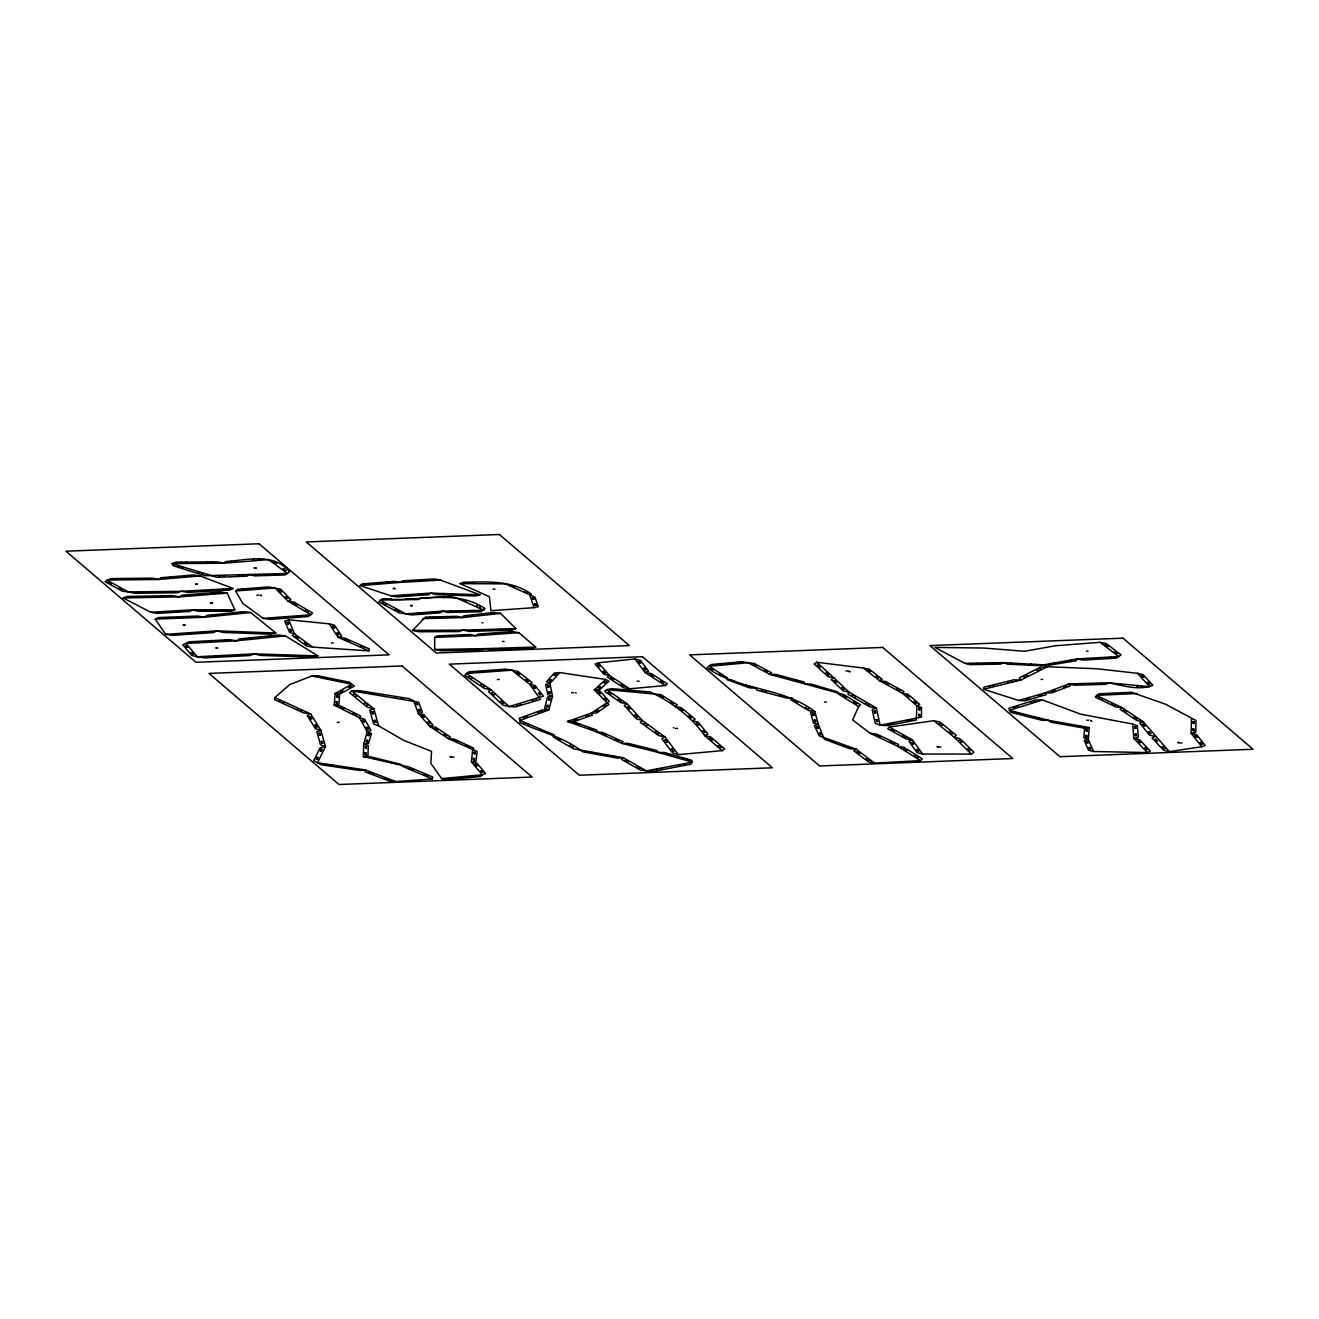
<?xml version="1.0" encoding="UTF-8"?>
<svg xmlns="http://www.w3.org/2000/svg" width="1319" height="1319" viewBox="0 0 1319 1319"><rect width="100%" height="100%" fill="white"/><g stroke="black" fill="none" stroke-linecap="round" stroke-linejoin="round"><path stroke-width="1.5" d="M1191.469 718.756L1191.123 733.265L1201.757 746.735L1205.154 745.4L1196.646 734.617L1191.123 733.265L1195.756 732.16L1196.02 720.553L1165.567 704.214L1131.372 692.277L1098.76 693.81L1095.281 697.157L1115.858 706.935L1122.123 707.627L1143.029 721.625L1169.359 751.649L1201.757 746.735M311.861 675.987L351.843 684.264L349.733 682.335L317.747 675.724L311.861 675.987L289.801 684.512L274.88 697.52L274.83 699.713L303.485 712.87L310.707 713.958L320.896 730.33L325.513 746.587L317.5 762.745L321.127 764.707L359.46 770.461L365.396 769.95L395.766 781.573L432.269 778.935L432.797 777.039L408.89 766.933L363.335 756.595L363.698 744.048L367.276 731.715L359.395 717.783L334.185 705.154L335.141 693.514L351.843 684.264L354.333 686.078L340.962 693.464L335.141 693.514L339.642 695.047L338.868 704.362L334.185 705.154L340.483 705.929L360.648 716.019L359.395 717.783L364.703 719.267L371.002 730.413L367.276 731.715L371.496 733.397L368.628 743.256L363.698 744.048L368.248 745.647L367.968 755.688L363.335 756.595L369.584 756.562L400.828 764.328L402.394 766.29L432.269 778.935M983.545 689.276L983.892 687.199L1013.717 679.846L1020.824 680.093L1047.302 666.738L1097.128 668.782L1137.489 673.317L1143.111 674.603L1152.855 685.303C1139.105 690.958 1122.271 685.385 1108.57 682.797L1068.934 683.934L1045.307 692.821L1018.68 700.471L983.545 689.276L1020.824 680.093L1019.373 677.834L1040.576 667.15L1047.302 666.738M368.858 650.877L369.353 648.932L344.721 638.05L338.06 637.291L329.206 623.821L288.647 619.798L284.69 621.051L289.52 632.362L294.665 633.928L312.652 647.134L368.858 650.877L338.06 637.291L341.67 636.005L334.581 625.239L329.206 623.821M920.53 760.601L874.546 763.107L856.245 749.208L849.799 748.73L824.342 739.201L818.324 724.411L814.845 711.551C783.321 687.199 739.052 690.579 707.017 667.76L710.941 664.562L742.036 661.726L748.17 662.715L769.801 674.388L843.946 694.602L860.582 704.923L858.636 706.555L852.651 719.927L870.095 733.265L897.678 746.29L920.53 760.601L922.278 758.821L904.01 747.378L897.678 746.29L898.602 744.46L876.525 734.04L870.095 733.265M412.616 630.367L425.377 617.127L457.001 616.303L462.425 617.589L500.593 613.417L515.844 628.602L512.069 630.152L469.745 631.405L462.953 630.169L412.616 630.367L418.815 631.752L459.078 631.587L462.953 630.169L515.844 628.602M559.833 672.575L549.974 683.423L545.654 684.446L547.682 694.635L552.529 696.168L548.77 709.985L520.032 720.438L519.983 722.515C541.285 732.342 563.938 736.975 582.734 751.83L617.374 758.095L623.26 757.716L646.425 770.873L654.076 771.236L690.826 764.245L692.376 762.135L691.601 760.255L664.166 752.457L658.082 752.407L621.81 743.388L596.534 731.897L567.549 721.477L591.06 713.216L609.312 701.279L599.881 691.074L594.292 689.87L605.652 679.45L608.916 681.214L599.832 689.54L594.292 689.87L608.883 704.461L596.847 712.952L591.06 713.216L592.462 715.096L573.666 721.691L567.549 721.477L573.65 721.773L596.831 730.116L596.534 731.897L602.701 732.474L622.914 741.674L621.81 743.388L627.778 743.289L656.796 750.511L658.082 752.407L692.376 762.135L646.425 770.873L640.16 769.966L621.645 759.447L623.26 757.716L573.452 748.796L553.073 736.942L554.491 735.062L520.032 720.438L519.109 718.344L542.093 709.985L548.77 709.985L544.566 708.155L547.566 697.108L552.529 696.168L549.974 683.423L546.511 681.692L554.392 673.003L559.833 672.575L605.652 679.45M889.369 727.049L887.753 728.747L906.153 738.986L912.369 739.844L922.624 754.056L971.262 754.072L973.917 752.275L960.117 738.706L954.033 737.107L933.836 720.685L889.369 727.049L912.369 739.844L908.906 741.245L917.117 752.605L922.624 754.056M235.606 590.978L237.486 589.313L269.027 586.922L280.7 589.214L290.889 599.7L287.789 601.085L275.028 587.994L235.606 590.978L242.795 603.377L263.14 618.364L269.966 619.386L308.25 616.534L312.636 613.071L294.088 602.091L287.789 601.085L310.971 614.819L263.14 618.364M360.071 585.636L362 583.954L394.43 581.349L400.613 582.371L440.513 580.113L479.935 594.77L475.631 595.99L436.259 594.638L430.736 593.088L390.902 595.792L360.071 585.636L400.613 582.371L402.74 580.772L434.676 578.959L440.513 580.113M665.254 685.534L667.315 683.901L651.157 673.498L645.057 672.525L634.95 658.956L598.397 662.765L595.067 664.067L603.904 674.223L609.427 675.46L629.674 688.798L665.254 685.534L645.057 672.525L648.519 671.19L640.44 660.341L634.95 658.956M816.725 662.253L814.12 663.968L827.969 676.548L834.02 677.982L849.123 692.211L876.377 708.006L880.136 725.17L886.879 725.681L916.26 719.993L916.936 705.863L902.278 693.167L879.476 680.703L863.368 668.057L816.725 662.253L834.02 677.982L831.184 679.516L843.27 690.909L849.123 692.211L847.886 694.19L869.699 706.819L876.377 708.006L872.172 709.474L875.173 723.208L880.136 725.17L921.453 717.173L921.519 707.429L916.936 705.863L919.772 704.445L908.033 694.289L902.278 693.167L903.878 691.486L885.643 681.527L879.476 680.703L882.098 679.236L869.221 669.112L863.368 668.057M722.12 750.643L724.675 748.978L710.677 736.925L704.626 735.59C690.975 716.365 671.305 701.757 650.086 691.931L611.752 688.699L606.789 689.639L604.679 691.337L620.936 702.648L627.119 703.769L642.271 720.454L664.99 736.925L678.329 754.633L722.12 750.643L704.626 735.59L707.874 734.089L698.213 722.185L692.557 720.702L695.113 719.102L681.313 707.742L675.312 706.506L677.29 704.874L660.803 694.618L606.789 689.639L627.119 703.769L624.217 705.5L636.352 718.839L642.271 720.454L640.374 722.35L658.544 735.524L664.99 736.925L661.858 738.673L672.525 752.836L678.329 754.633M434.66 637.407L437.117 635.857L469.993 634.505L475.747 635.725L518.829 632.675L535.712 647.052L532.184 648.602L491.74 649.871L485.145 648.635L434.709 649.459L434.66 637.407L475.747 635.725L478.039 634.06L512.514 631.603L518.829 632.675M1042.538 679.367L1041.07 679.483M195.789 584.185L197.454 584.268M254.188 567.747L255.853 567.829M210.611 602.585L212.277 602.668M394.876 588.422L393.21 588.34M395.205 588.703L393.54 588.62M412.155 605.899L410.489 605.817M1086.444 651.009L1088.109 651.091M233.133 588.439L229.786 590.104L188.271 592.396L181.247 591.308L128.372 591.951L122.321 591.176L105.124 581.679L110.829 578.612L152.542 578.134L159.022 579.47L199.977 575.941L233.133 588.439L181.247 591.308L177.224 592.775L134.934 593.286L128.372 591.951L106.888 580.063L159.022 579.47L160.934 577.755L193.712 574.936L199.977 575.941M1147.266 752.555L1150.316 751.072L1139.6 739.811L1133.862 738.459L1132.642 724.065L1080.624 714.156L1042.521 699.96L1035.547 699.911L1008.903 708.237L1010.75 712.342L1042.059 720.289L1048.358 720.289L1089.263 727.593L1088.307 739.349L1093.533 751.5L1147.266 752.555L1133.862 738.459L1138.33 737.321L1137.357 725.796L1132.642 724.065M155.23 619.122L158.527 617.556L197.982 616.039L204.527 617.243L250.643 612.527L275.819 633.021L270.477 634.192L223.208 632.444L216.728 630.845L165.699 634.357L155.23 619.122L204.527 617.243L206.803 615.429L243.702 611.67L250.643 612.527M234.848 609.856L231.699 611.241L197.817 611.208L192.492 609.807L150.795 612.263L123.178 597.936L127.432 596.435L172.377 595.611L179.351 596.897L227.198 593.105L234.848 609.856L192.492 609.807L190.2 611.439L156.846 613.401L150.795 612.263M460.067 583.625L463.579 582.24C486.76 581.959 511.261 579.849 531.26 593.979L530.007 595.677L534.129 607.663L538.284 606.658L534.986 597.078L505.441 583.872L460.067 583.625L489.398 596.699L490.915 610.697L534.129 607.663M195.839 584.02L197.125 583.987M184.858 625.305L183.572 625.338M216.201 648.124L217.173 647.81M217.651 648.239L215.887 647.843M502.506 641.347L504.105 641.595M1042.521 699.96L1009.216 710.364L1048.358 720.289L1050.913 722.185L1083.624 728.039L1089.263 727.593L1084.581 728.401L1083.806 737.799L1088.307 739.349L1084.267 740.404L1088.455 750.115L1093.533 751.5M210.694 602.964L212.425 602.898M212.474 603.047L210.842 603.08M317.912 655.873L312.174 657.06L261.047 655.461L254.006 653.878L197.273 656.763L191.717 655.461L182.747 644.81L189.326 641.809L229.836 639.682L236.695 640.787L285.448 635.873L317.912 655.873L254.006 653.878L250.115 655.543L204.725 657.868L197.273 656.763L186.061 643.458L236.695 640.787L239.234 638.957L278.243 635.016L285.448 635.873M254.254 568.176L256.001 568.341M185.171 624.992L183.423 624.843M441.618 778.573L482.259 774.83L485.606 773.528L476.934 763.19L471.411 761.92L472.598 749.851L473.801 748.17L454.264 739.135L448.163 738.558L429.681 726.307L418.321 713.464L413.638 700.752L408.725 698.559L359.18 690.612L351.695 690.826L349.65 692.821L367.407 707.198L373.887 708.798L378.619 725.846L403.861 740.454L431.527 751.335L430.851 763.338L441.618 778.573L447.916 779.545L480.429 776.561L482.259 774.83L471.411 761.92L476.11 761.079L477.066 751.434L448.163 738.558L450.422 737.041L435.633 727.231L429.681 726.307L432.962 724.988L423.877 714.7L418.321 713.464L422.426 712.375L418.667 702.203L351.695 690.826L373.887 708.798L369.798 710.281L373.574 723.917L378.619 725.846M1100.079 642.304L1055.546 645.749L1024.484 651.273L983.727 648.041L934.907 647.415L964.881 663.342L970.075 664.661L1000.692 664.084L1003.149 662.616L1049.232 665.172L1076.32 660.737L1076.832 658.923L1118.759 656.532L1121.117 654.883L1106.163 643.507L1100.079 642.304L1118.759 656.532L1116.418 658.148L1082.883 660.061L1076.832 658.923L1039.405 665.666L1007.551 664.182L1003.149 662.616L964.881 663.342M482.985 622.749L482.078 622.749M1137.192 693.481L1096.402 695.393L1122.123 707.627L1120.095 709.325L1136.83 720.52L1143.029 721.625L1139.781 723.109L1149.393 735.013L1155.032 736.497L1152.064 738.079L1163.523 750.198L1169.359 751.649M255.441 568.242L256.298 568.209M256.908 595.215L258.837 595.133M261.228 595.265L260.371 595.298L261.64 595.677M493.026 589.181L494.971 589.115M183.127 624.959L183.984 624.926M331.415 642.963L333.344 642.881M497.395 679.549L499.324 679.466M845.99 671.025L847.919 670.942M637.176 681.214L639.105 681.148M571.605 692.722L573.534 692.64M824.424 702.137L826.353 702.071M337.351 722.35L339.28 722.268M673.399 727.692L674.141 727.956M675.658 728.484L677.587 728.401M1086.807 720.256L1088.736 720.19M450.504 756.991L451.362 756.958L450.092 756.578M452.038 757.155L453.967 757.073M937.496 746.884L938.353 746.851L937.084 746.472M939.029 747.049L940.958 746.966M1178.081 742.729L1179.153 742.679L1178.164 742.218M1179.994 743.009L1181.923 742.943M535.712 647.052L485.145 648.635L481.435 650.119L441.09 650.778L434.709 649.459M422.888 618.627L462.425 617.589L463.826 615.841L494.361 612.494L500.593 613.417M123.178 597.936L179.351 596.897L182.038 595.166L220.306 592.116L227.198 593.105M479.935 594.77L430.736 593.088L428.724 594.721L396.854 596.88L390.902 595.792M275.819 633.021L216.728 630.845L213.612 632.559L172.789 635.362L165.699 634.357M1018.68 700.471L1024.879 700.818L1046.181 694.717L1045.307 692.821L1051.507 692.97L1070.401 685.847L1068.934 683.934L1074.391 685.221L1106.113 684.314L1108.57 682.797L1149.673 686.704L1137.489 673.317M575.282 692.805L576.238 693.052M395.766 781.573L389.418 781.112L365.116 771.813L365.396 769.95L317.5 762.745L313.757 760.618L320.171 747.675L325.513 746.587L320.484 744.74L316.791 731.748L320.896 730.33L315.373 728.632L307.212 715.525L310.707 713.958L274.88 697.52M629.674 688.798L623.557 687.776L607.35 677.109L609.427 675.46L598.397 662.765M312.652 647.134L306.667 646.063L292.274 635.494L294.665 633.928L288.647 619.798M874.546 763.107L868.496 761.953L853.871 750.824L856.245 749.208L819.28 735.87L814.384 725.565L818.324 724.411L813.394 722.894L810.624 712.606L814.845 711.551L808.613 710.562L790.839 699.779L792.637 698.064L786.404 698.031L756.776 690.101L755.589 688.155L749.555 687.858L726.934 679.631L727.313 677.867L709.276 666.26L748.17 662.715L754.204 663.441L771.516 672.772L769.801 674.388L775.885 674.405L804.145 682.088L805.118 683.984L811.136 684.066L837.318 691.816L837.829 693.662L858.636 706.555M933.836 720.685L940.117 722.136L956.275 735.277L954.033 737.107L971.262 754.072M1090.698 720.339L1091.852 720.932L1090.912 720.899M849.024 671.124L850.194 671.734L849.255 671.701M411.94 605.339L411.248 605.503M918.601 715.574L919.739 715.986L918.601 715.574M918.601 714.354L919.755 714.783L918.601 714.354M918.634 709.474L919.788 709.902L918.634 709.474M918.651 708.254L919.788 708.682L918.651 708.254M1192.92 730.33L1194.058 730.759L1192.92 730.33M1192.953 728.879L1194.091 729.308L1192.953 728.879M1193.085 723.076L1194.223 723.488L1193.085 723.076M1193.118 721.625L1194.256 722.037L1193.118 721.625M365.132 754.039L366.27 754.468L365.132 754.039M365.165 752.786L366.303 753.215L365.165 752.786M365.314 747.774L366.451 748.203L365.314 747.774M365.347 746.521L366.484 746.95L365.347 746.521M1085.636 736.596L1086.757 737.024L1085.636 736.596M1085.735 735.425L1086.856 735.854L1085.735 735.425M1086.114 730.726L1087.235 731.155L1086.114 730.726M1086.213 729.555L1087.334 729.984L1086.213 729.555M336.114 702.796L337.235 703.225L336.114 702.796M336.213 701.626L337.318 702.054L336.213 701.626M336.592 696.976L337.713 697.405L336.592 696.976M336.691 695.805L337.812 696.234L336.691 695.805M473.389 759.48L474.494 759.909L473.389 759.48M473.505 758.277L474.609 758.705L473.505 758.277M473.983 753.446L475.087 753.874L473.983 753.446M474.098 752.242L475.203 752.671L474.098 752.242M615.907 689.557L617.012 690.002L615.907 689.557M620.688 689.969L621.793 690.398L620.688 689.969M639.863 691.585L640.968 692.013L639.863 691.585M644.661 691.98L645.749 692.426L644.661 691.98M1116.105 684.033L1117.16 684.462L1116.105 684.033M1120.21 684.413L1121.265 684.858L1120.21 684.413M1136.648 685.979L1137.703 686.408L1136.648 685.979M1140.754 686.358L1141.825 686.803L1140.754 686.358M546.709 706.77L547.847 706.885L546.709 706.77M547.088 705.401L548.226 705.5L547.088 705.401M548.589 699.878L549.726 699.977L548.589 699.878M548.951 698.493L550.105 698.592L548.951 698.493M366.171 741.575L367.325 741.69L366.171 741.575M366.534 740.355L367.671 740.454L366.534 740.355M367.968 735.408L369.106 735.524L367.968 735.408M368.314 734.172L369.468 734.287L368.314 734.172M484.782 608.422L481.237 611.736L447.965 612.461L442.393 611.159L405.774 613.879L399.327 612.939L378.8 601.893L382.658 598.612C416.672 603.162 454.066 587.944 484.782 608.422M316.346 759.035L317.483 759.167L316.346 759.035M317.137 757.419L318.275 757.551L317.137 757.419M320.352 750.94L321.49 751.072L320.352 750.94M321.16 749.324L322.298 749.456L321.16 749.324M466.481 673.514L464.832 675.443L484.337 688.37L490.882 689.672L509.035 706.621L515.713 706.819L540.477 699.449L529.727 684.297L511.904 670.184L505.325 669.162L468.987 671.816L466.481 673.514L490.882 689.672L488.36 691.502L502.869 705.055L509.035 706.621L543.412 696.119L535.217 685.616L529.727 684.297L532.184 682.681L517.922 671.404L511.904 670.184L466.481 673.514M549.298 680.686L550.419 680.851L549.298 680.686M550.287 679.598L551.408 679.763L550.287 679.598M554.227 675.262L555.348 675.427L554.227 675.262M555.217 674.174L556.338 674.339L555.217 674.174M326.09 764.575L327.194 764.74L326.09 764.575M330.888 765.284L331.992 765.465L330.888 765.284M350.046 768.169L351.151 768.334L350.046 768.169M354.827 768.895L355.949 769.059L354.827 768.895M442.393 611.159L440.777 612.791L411.479 614.967L405.774 613.879L380.119 600.063L418.618 599.518L420.613 597.952L450.504 596.534L455.978 597.738L483.991 610.252L442.393 611.159M364.341 691.964L365.445 692.145L364.341 691.964M370.54 692.953L371.628 693.134L370.54 692.953M395.304 696.927L396.409 697.108L395.304 696.927M401.504 697.932L402.608 698.097L401.504 697.932M598.381 687.908L599.469 688.073L598.381 687.908M599.518 686.853L600.607 687.034L599.518 686.853M604.053 682.698L605.157 682.879L604.053 682.698M605.19 681.659L606.295 681.824L605.19 681.659M1055.414 722.087L1056.503 722.284L1055.414 722.087M1059.503 722.828L1060.591 723.01L1059.503 722.828M1075.875 725.747L1076.947 725.945L1075.875 725.747M1079.964 726.472L1081.036 726.67L1079.964 726.472M587.499 751.797L588.571 751.995L587.499 751.797M591.835 752.588L592.907 752.77L591.835 752.588M609.147 755.705L610.235 755.902L609.147 755.705M613.483 756.496L614.555 756.694L613.483 756.496M249.176 574.573L247.098 576.123L217.14 577.343L171.998 563.609L173.069 565.703L204.857 575.711L287.328 573.452L289.636 571.836C273.445 552.232 247.527 560.163 225.961 561.515L223.57 563.229L171.998 563.609L175.938 562.174L217.206 561.861L223.57 563.229L268.565 559.635L287.328 573.452L285.019 574.952L254.501 575.859L249.176 574.573M595.875 711.254L596.946 711.452L595.875 711.254M597.375 710.199L598.447 710.397L597.375 710.199M603.393 705.945L604.465 706.143L603.393 705.945M604.893 704.89L605.965 705.088L604.893 704.89M320.517 676.845L321.556 677.059L320.517 676.845M324.507 677.686L325.562 677.9L324.507 677.686M340.5 680.983L341.555 681.198L340.5 680.983M344.506 681.808L345.545 682.038L344.506 681.808M340.286 691.848L341.324 692.079L340.286 691.848M341.951 690.925L342.989 691.156L341.951 690.925M348.645 687.232L349.667 687.463L348.645 687.232M350.31 686.309L351.349 686.523L350.31 686.309M1023.824 676.713L1024.847 676.944L1023.824 676.713M1026.479 675.377L1027.501 675.608L1026.479 675.377M1037.064 670.036L1038.086 670.266L1037.064 670.036M1039.718 668.7L1040.74 668.931L1039.718 668.7M372.123 757.782L373.112 758.029L372.123 757.782M376.03 758.755L377.003 759.002L376.03 758.755M391.644 762.629L392.633 762.877L391.644 762.629M395.552 763.602L396.541 763.849L395.552 763.602M630.037 744.444L631.01 744.691L630.037 744.444M633.664 745.35L634.653 745.598L633.664 745.35M648.173 748.945L649.162 749.192L648.173 748.945M651.8 749.851L652.79 750.099L651.8 749.851M1015.663 712.606L1016.636 712.854L1015.663 712.606M1019.571 713.595L1020.56 713.843L1019.571 713.595M1035.234 717.569L1036.206 717.816L1035.234 717.569M1039.141 718.558L1040.13 718.806L1039.141 718.558M761.574 690.365L762.53 690.628L761.574 690.365M765.284 691.354L766.24 691.618L765.284 691.354M780.09 695.327L781.062 695.575L780.09 695.327M783.799 696.317L784.756 696.564L783.799 696.317M1051.787 691.321L1052.743 691.568L1051.787 691.321M1054.145 690.431L1055.101 690.678L1054.145 690.431M1063.592 686.869L1064.565 687.117L1063.592 686.869M1065.966 685.979L1066.923 686.243L1065.966 685.979M777.979 675.592L778.935 675.856L777.979 675.592M781.524 676.548L782.464 676.812L781.524 676.548M795.637 680.39L796.594 680.653L795.637 680.39M799.166 681.346L800.122 681.61L799.166 681.346M523.725 717.585L524.682 717.833L523.725 717.585M526.611 716.53L527.551 716.794L526.611 716.53M538.103 712.359L539.042 712.606L538.103 712.359M540.971 711.304L541.928 711.568L540.971 711.304M573.996 720.092L574.936 720.355L573.996 720.092M576.337 719.267L577.277 719.531L576.337 719.267M585.735 715.97L586.691 716.233L585.735 715.97M588.093 715.145L589.032 715.409L588.093 715.145M666.128 753.644L667.068 753.907L666.128 753.644M669.557 754.616L670.497 754.88L669.557 754.616M683.275 758.507L684.215 758.771L683.275 758.507M686.704 759.48L687.644 759.744L686.704 759.48M812.916 685.237L813.839 685.501L812.916 685.237M816.197 686.21L817.104 686.474L816.197 686.21M829.272 690.084L830.195 690.348L829.272 690.084M832.553 691.041L833.46 691.321L832.553 691.041M1013.948 707.495L1014.872 707.775L1013.948 707.495M1017.279 706.456L1018.186 706.72L1017.279 706.456M1030.601 702.285L1031.507 702.565L1030.601 702.285M1033.931 701.246L1034.838 701.527L1033.931 701.246M516.916 705.088L517.823 705.368L516.916 705.088M520.016 704.181L520.923 704.445L520.016 704.181M532.398 700.488L533.305 700.768L532.398 700.488M535.498 699.581L536.388 699.845L535.498 699.581M178.411 566.28L179.302 566.56L178.411 566.28M182.385 567.533L183.275 567.813L182.385 567.533M198.279 572.545L199.169 572.825L198.279 572.545M202.252 573.798L203.142 574.062L202.252 573.798M1025.687 699.251L1026.578 699.532L1025.687 699.251M1028.358 698.493L1029.249 698.773L1028.358 698.493M1039.009 695.426L1039.9 695.707L1039.009 695.426M1041.68 694.668L1042.554 694.948L1041.68 694.668M989.283 686.622L990.124 686.902L989.283 686.622M993.009 685.699L993.85 685.995L993.009 685.699M1007.914 682.022L1008.755 682.319L1007.914 682.022M1011.64 681.099L1012.481 681.395L1011.64 681.099M574.936 722.944L575.76 723.241L574.936 722.944M577.837 723.983L578.662 724.279L577.837 723.983M589.428 728.154L590.252 728.451L589.428 728.154M592.33 729.193L593.154 729.489L592.33 729.193M731.353 680.043L730.561 680.225L732.177 680.34L731.353 680.043M734.188 681.082L733.38 681.263L735.013 681.379L734.188 681.082M745.499 685.204L744.691 685.385L746.307 685.501L745.499 685.204M748.318 686.226L747.51 686.408L749.143 686.523L748.318 686.226M829.173 739.794L828.348 739.975L829.981 740.091L829.173 739.794M832.355 740.981L831.531 741.163L833.163 741.294L832.355 740.981M845.083 745.746L844.259 745.927L845.891 746.059L845.083 745.746M848.265 746.933L847.441 747.115L849.057 747.246L848.265 746.933M369.831 772.39L369.007 772.571L370.623 772.687L369.831 772.39M372.865 773.561L372.04 773.725L373.673 773.857L372.865 773.561M385.016 778.194L384.192 778.375L385.808 778.507L385.016 778.194M388.05 779.364L387.225 779.529L388.841 779.661L388.05 779.364M889.055 724.131L888.215 724.296L889.83 724.428L889.055 724.131M892.732 723.406L891.875 723.57L893.507 723.719L892.732 723.406M907.423 720.57L906.565 720.735L908.197 720.866L907.423 720.57M911.099 719.844L910.242 720.009L911.858 720.158L911.099 719.844M657.192 769.505L656.334 769.669L657.192 769.505M661.775 768.631L660.918 768.796L661.775 768.631M680.159 765.135L679.301 765.3L680.159 765.135M684.759 764.262L683.901 764.426L684.759 764.262M410.193 768.268L409.319 768.433L410.193 768.268M413.177 769.538L412.303 769.686L413.177 769.538M425.13 774.599L424.256 774.748L425.13 774.599M428.114 775.852L427.241 776.017L428.114 775.852M525.242 723.439L524.368 723.587L525.242 723.439M528.688 724.906L527.814 725.054L528.688 724.906M542.472 730.742L541.598 730.907L542.472 730.742M545.918 732.21L545.044 732.358L545.918 732.21M346.089 639.484L345.199 639.633L346.089 639.484M349.172 640.836L348.282 640.985L349.172 640.836M361.488 646.277L360.598 646.425L361.488 646.277M364.572 647.629L363.681 647.777L364.572 647.629M1051.259 663.754L1050.369 663.902L1051.259 663.754M1054.656 663.21L1053.749 663.358L1054.656 663.21M1068.192 660.984L1067.302 661.132L1068.192 660.984M1071.589 660.44L1070.682 660.572L1071.589 660.44M463.48 599.716L462.573 599.865L463.48 599.716M466.283 600.969L465.376 601.118L466.283 600.969M477.478 605.982L476.571 606.13L477.478 605.982M480.281 607.235L479.374 607.383L480.281 607.235M603.508 733.677L602.602 733.826L603.508 733.677M606.031 734.831L605.124 734.963L606.031 734.831M616.138 739.431L615.231 739.563L616.138 739.431M618.677 740.569L617.77 740.717L618.677 740.569M280.337 700.851L279.43 700.983L280.337 700.851M283.915 702.499L283.008 702.631L283.915 702.499M298.242 709.078L297.336 709.21L298.242 709.078M301.82 710.71L300.913 710.859L301.82 710.71M454.989 740.322L454.066 740.454L454.989 740.322M457.429 741.443L456.522 741.591L457.429 741.443M467.206 745.96L466.283 746.092L467.206 745.96M469.646 747.082L468.723 747.23L469.646 747.082M877.564 735.375L876.64 735.507L877.564 735.375M880.334 736.678L879.41 736.81L880.334 736.678M891.364 741.888L890.44 742.02L891.364 741.888M894.117 743.191L893.194 743.322L894.117 743.191M1099.815 697.883L1098.892 698.015L1099.815 697.883M1102.387 699.103L1101.464 699.235L1102.387 699.103M1112.675 704L1111.752 704.132L1112.675 704M1115.247 705.22L1114.324 705.352L1115.247 705.22M512.333 585.735L511.409 585.867L512.333 585.735M514.789 586.922L513.866 587.054L514.789 586.922M524.616 591.654L523.692 591.786L524.616 591.654M527.072 592.825L526.149 592.956L527.072 592.825M341.258 707.215L340.318 707.33L341.258 707.215M343.781 708.468L342.841 708.6L343.781 708.468M353.855 713.53L352.915 713.645L353.855 713.53M356.377 714.783L355.438 714.914L356.377 714.783M383.483 602.832L382.51 602.948L383.483 602.832M386.055 604.217L385.082 604.316L386.055 604.217M396.31 609.741L395.337 609.84L396.31 609.741M398.882 611.109L397.909 611.225L398.882 611.109M754.6 664.611L753.644 664.71L754.6 664.611M756.776 665.765L755.803 665.881L756.776 665.765M765.432 670.448L764.459 670.547L765.432 670.448M767.592 671.602L766.619 671.717L767.592 671.602M886.17 682.764L885.197 682.879L886.17 682.764M888.445 684.017L887.473 684.116L888.445 684.017M897.563 688.996L896.59 689.112L897.563 688.996M899.838 690.249L898.866 690.348L899.838 690.249M109.411 582.437L108.438 582.536L109.411 582.437M111.571 583.625L110.582 583.723L111.571 583.625M120.161 588.373L119.188 588.488L120.161 588.373M122.304 589.56L121.332 589.675L122.304 589.56M469.036 615.874L468.047 615.973L469.036 615.874M472.845 615.462L471.872 615.561L472.845 615.462M488.112 613.78L487.14 613.896L488.112 613.78M491.938 613.368L490.948 613.467L491.938 613.368M892.188 729.605L891.215 729.704L892.188 729.605M894.496 730.874L893.524 730.99L894.496 730.874M903.696 736.002L902.724 736.101L903.696 736.002M905.988 737.272L905.015 737.387L905.988 737.272M626.129 760.338L625.14 760.436L626.129 760.338M628.438 761.657L627.465 761.755L628.438 761.657M637.704 766.916L636.714 767.015L637.704 766.916M640.012 768.219L639.039 768.334L640.012 768.219M212.788 615.412L211.798 615.511L212.788 615.412M217.388 614.934L216.415 615.05L217.388 614.934M235.837 613.055L234.864 613.154L235.837 613.055M240.454 612.593L239.464 612.692L240.454 612.593M245.482 638.924L244.493 639.023L245.482 638.924M250.363 638.429L249.373 638.528L250.363 638.429M269.851 636.45L268.862 636.566L269.851 636.45M274.731 635.972L273.742 636.071L274.731 635.972M852.799 695.36L851.81 695.459L852.799 695.36M855.536 696.943L854.547 697.042L855.536 696.943M866.435 703.258L865.445 703.34L866.435 703.258M869.155 704.824L868.166 704.923L869.155 704.824M557.822 738.013L556.816 738.112L557.822 738.013M560.361 739.497L559.371 739.58L560.361 739.497M570.55 745.416L569.561 745.515L570.55 745.416M573.089 746.9L572.1 746.999L573.089 746.9M294.632 603.426L293.626 603.525L294.632 603.426M296.956 604.811L295.951 604.893L296.956 604.811M306.222 610.301L305.233 610.384L306.222 610.301M308.547 611.67L307.541 611.769L308.547 611.67M716.168 664.661L715.162 664.76L716.168 664.661M720.059 664.314L719.053 664.397L720.059 664.314M735.606 662.896L734.601 662.979L735.606 662.896M739.497 662.534L738.492 662.633L739.497 662.534M451.082 778.276L450.092 778.375L451.082 778.276M455.154 777.913L454.148 777.996L455.154 777.913M471.411 776.413L470.405 776.512L471.411 776.413M475.467 776.034L474.461 776.133L475.467 776.034M795.291 700.735L794.285 700.818L795.291 700.735M797.517 702.087L796.511 702.17L797.517 702.087M806.404 707.479L805.398 707.561L806.404 707.479M808.629 708.814L807.624 708.913L808.629 708.814M844.226 695.855L843.22 695.954L844.226 695.855M846.32 697.141L845.314 697.24L846.32 697.141M854.646 702.302L853.624 702.384L854.646 702.302M856.723 703.588L855.718 703.687L856.723 703.588M166.359 577.87L165.337 577.953L166.359 577.87M170.448 577.524L169.442 577.607L170.448 577.524M186.836 576.106L185.831 576.189L186.836 576.106M190.942 575.76L189.92 575.842L190.942 575.76M661.083 695.855L660.061 695.954L661.083 695.855M663.144 697.141L662.122 697.223L663.144 697.141M671.387 702.269L670.382 702.351L671.387 702.269M673.448 703.555L672.443 703.637L673.448 703.555M904.504 748.763L903.499 748.862L904.504 748.763M906.796 750.198L905.774 750.28L906.796 750.198M915.93 755.919L914.924 756.001L915.93 755.919M918.205 757.353L917.2 757.436L918.205 757.353M231.765 561.614L230.743 561.696L231.765 561.614M236.266 561.251L235.244 561.333L236.266 561.251M254.254 559.817L253.232 559.899L254.254 559.817M258.755 559.454L257.733 559.536L258.755 559.454M367.358 584.086L366.352 584.169L367.358 584.086M371.414 583.773L370.392 583.839L371.414 583.773M387.638 582.47L386.615 582.553L387.638 582.47M391.677 582.141L390.671 582.223L391.677 582.141M711.106 668.535L710.084 668.618L711.106 668.535M651.388 674.751L650.366 674.833L651.388 674.751M712.903 669.706L711.881 669.788L712.903 669.706M653.4 676.053L652.377 676.136L653.4 676.053M720.125 674.339L719.102 674.421L720.125 674.339M721.922 675.493L720.899 675.575L721.922 675.493M661.478 681.263L660.456 681.346L661.478 681.263M663.506 682.55L662.484 682.632L663.506 682.55M188.122 595.248L187.1 595.331L188.122 595.248M192.904 594.869L191.882 594.951L192.904 594.869M212.029 593.352L211.007 593.435L212.029 593.352M216.811 592.973L215.805 593.055L216.811 592.973M242.712 589.494L241.69 589.56L242.712 589.494M246.653 589.181L245.631 589.263L246.653 589.181M262.432 587.994L261.409 588.076L262.432 587.994M266.372 587.697L265.35 587.779L266.372 587.697M469.564 676.696L468.542 676.762L469.564 676.696M472.004 678.312L470.982 678.378L472.004 678.312M481.765 684.775L480.743 684.858L481.765 684.775M484.205 686.391L483.183 686.474L484.205 686.391M611.686 678.081L610.664 678.164L611.686 678.081M613.714 679.417L612.676 679.483L613.714 679.417M621.81 684.742L620.787 684.825L621.81 684.742M623.821 686.078L622.799 686.16L623.821 686.078M435.682 728.401L434.66 728.467L435.682 728.401M437.529 729.621L436.507 729.704L437.529 729.621M444.932 734.518L443.909 734.601L444.932 734.518M446.778 735.755L445.756 735.821L446.778 735.755M273.989 618.133L272.967 618.215L273.989 618.133M278.771 617.77L277.748 617.853L278.771 617.77M297.913 616.352L296.874 616.435L297.913 616.352M302.694 616.006L301.672 616.072L302.694 616.006M414.38 613.813L413.342 613.879L414.38 613.813M418.041 613.533L417.018 613.615L418.041 613.533M432.698 612.445L431.659 612.527L432.698 612.445M436.358 612.181L435.319 612.247L436.358 612.181M474.807 671.965L473.785 672.03L474.807 671.965M479.358 671.618L478.319 671.701L479.358 671.618M497.51 670.299L496.488 670.365L497.51 670.299M502.061 669.97L501.022 670.036L502.061 669.97M1124.513 710.364L1123.475 710.446L1124.513 710.364M1126.591 711.765L1125.569 711.848L1126.591 711.765M1134.967 717.371L1133.928 717.437L1134.967 717.371M1137.06 718.756L1136.022 718.839L1137.06 718.756M483.628 634.225L482.589 634.307L483.628 634.225M487.931 633.928L486.909 633.994L487.931 633.928M505.161 632.691L504.138 632.774L505.161 632.691M509.48 632.395L508.442 632.461L509.48 632.395M177.158 634.126L176.136 634.192L177.158 634.126M182.269 633.779L181.231 633.845L182.269 633.779M202.681 632.362L201.642 632.444L202.681 632.362M207.792 632.015L206.753 632.081L207.792 632.015M400.119 595.726L399.096 595.792L400.119 595.726M404.109 595.463L403.07 595.529L404.109 595.463M420.052 594.374L419.013 594.44L420.052 594.374M424.026 594.111L422.987 594.177L424.026 594.111M609.048 692.409L608.026 692.475L609.048 692.409M611.093 693.81L610.054 693.893L611.093 693.81M619.221 699.466L618.182 699.532L619.221 699.466M621.249 700.884L620.21 700.95L621.249 700.884M645.007 723.669L643.969 723.735L645.007 723.669M647.283 725.318L646.244 725.384L647.283 725.318M656.367 731.897L655.329 731.963L656.367 731.897M658.643 733.545L657.587 733.611L658.643 733.545M274.698 562.075L273.66 562.141L274.698 562.075M276.578 563.46L275.539 563.51L276.578 563.46M284.08 568.984L283.041 569.05L284.08 568.984M285.959 570.369L284.904 570.435L285.959 570.369M160.357 612.263L159.319 612.329L160.357 612.263M164.529 612.016L163.49 612.082L164.529 612.016M181.214 611.027L180.159 611.093L181.214 611.027M185.385 610.779L184.33 610.845L185.385 610.779M296.462 636.5L295.423 636.549L296.462 636.5M298.259 637.819L297.22 637.868L298.259 637.819M305.464 643.095L304.409 643.161L305.464 643.095M307.261 644.414L306.206 644.48L307.261 644.414M407.95 581.036L406.911 581.102L407.95 581.036M411.957 580.805L410.901 580.871L411.957 580.805M427.917 579.898L426.861 579.964L427.917 579.898M431.907 579.684L430.851 579.733L431.907 579.684M1086.444 658.923L1085.389 658.989L1086.444 658.923M1090.632 658.692L1089.576 658.758L1090.632 658.692M1107.399 657.736L1106.344 657.802L1107.399 657.736M1111.587 657.505L1110.549 657.554L1111.587 657.505M192.838 591.225L191.783 591.275L192.838 591.225M198.031 590.928L196.976 590.994L198.031 590.928M218.789 589.791L217.734 589.84L218.789 589.791M223.966 589.494L222.927 589.56L223.966 589.494M1106.212 644.843L1105.174 644.892L1106.212 644.843M1108.092 646.261L1107.037 646.31L1108.092 646.261M1115.561 651.949L1114.506 652.015L1115.561 651.949M1117.44 653.383L1116.385 653.433L1117.44 653.383M858.108 751.896L857.053 751.962L858.108 751.896M859.939 753.297L858.883 753.347L859.939 753.297M867.242 758.854L866.187 758.903L867.242 758.854M869.073 760.239L868.017 760.305L869.073 760.239M195.591 642.04L194.536 642.089L195.591 642.04M200.653 641.759L199.598 641.825L200.653 641.759M220.9 640.704L219.844 640.754L220.9 640.704M225.978 640.44L224.922 640.49L225.978 640.44M209.82 656.681L208.765 656.73L209.82 656.681M215.492 656.384L214.436 656.45L215.492 656.384M238.178 655.23L237.123 655.279L238.178 655.23M243.85 654.949L242.795 654.999L243.85 654.949M517.905 672.706L516.834 672.756L517.905 672.706M519.686 674.124L518.614 674.174L519.686 674.124M526.809 679.763L525.753 679.813L526.809 679.763M528.606 681.181L527.534 681.231L528.606 681.181M869.023 670.283L867.951 670.332L869.023 670.283M870.622 671.552L869.567 671.602L870.622 671.552M877.069 676.614L876.014 676.663L877.069 676.614M878.685 677.884L877.63 677.933L878.685 677.884M425.542 598.282L424.471 598.331L425.542 598.282M429.269 598.101L428.213 598.15L429.269 598.101M444.223 597.392L443.151 597.441L444.223 597.392M447.949 597.21L446.894 597.26L447.949 597.21M1104.019 694.124L1102.948 694.173L1104.019 694.124M1108.092 693.926L1107.02 693.975L1108.092 693.926M1124.398 693.167L1123.343 693.217L1124.398 693.167M1128.487 692.97L1127.415 693.019L1128.487 692.97M354.316 694.322L353.261 694.371L354.316 694.322M356.542 696.119L355.487 696.168L356.542 696.119M365.429 703.307L364.357 703.357L365.429 703.307M367.638 705.104L366.583 705.154L367.638 705.104M940.315 723.686L939.26 723.735L940.315 723.686M942.343 725.318L941.271 725.368L942.343 725.318M950.422 731.897L949.367 731.93L950.422 731.897M952.45 733.529L951.378 733.578L952.45 733.529M681.231 709.045L680.159 709.094L681.231 709.045M682.945 710.463L681.874 710.512L682.945 710.463M689.853 716.151L688.782 716.201L689.853 716.151M691.568 717.569L690.496 717.618L691.568 717.569M220.388 576.304L219.317 576.354L220.388 576.304M224.131 576.156L223.059 576.189L224.131 576.156M239.102 575.529L238.03 575.579L239.102 575.529M242.844 575.381L241.773 575.43L242.844 575.381M442.393 636.187L441.321 636.22L442.393 636.187M446.498 636.005L445.426 636.055L446.498 636.005M462.92 635.346L461.864 635.379L462.92 635.346M467.041 635.181L465.97 635.214L467.041 635.181M259.052 543.758L65.95 551.21L195.987 662.303L389.089 654.851L259.052 543.758M499.373 534.492L306.255 541.944L436.292 653.037L629.394 645.585L499.373 534.492M164.611 617.853L163.54 617.902L164.611 617.853M169.541 617.671L168.469 617.721L169.541 617.671M189.26 616.913L188.188 616.962L189.26 616.913M194.19 616.731L193.118 616.764L194.19 616.731M402.081 665.963L208.979 673.415L339.016 784.508L532.118 777.056L402.081 665.963M642.402 656.697L449.301 664.149L579.321 775.242L772.423 767.79L642.402 656.697M882.708 647.431L689.606 654.883L819.627 765.976L1012.745 758.524L882.708 647.431M1123.013 638.165L929.911 645.601L1059.948 756.694L1253.05 749.258L1123.013 638.165M907.686 695.443L906.615 695.476L907.686 695.443M909.154 696.712L908.082 696.745L909.154 696.712M915.023 701.79L913.952 701.823L915.023 701.79M916.491 703.06L915.419 703.093L916.491 703.06M710.611 738.327L709.54 738.36L710.611 738.327M712.359 739.827L711.287 739.86L712.359 739.827M719.35 745.845L718.278 745.894L719.35 745.845M721.114 747.362L720.026 747.395L721.114 747.362M496.373 648.833L495.301 648.866L496.373 648.833M501.434 648.668L500.346 648.701L501.434 648.668M521.648 648.041L520.576 648.074L521.648 648.041M526.71 647.876L525.621 647.909L526.71 647.876M818.374 665.287L817.285 665.32L818.374 665.287M820.105 666.853L819.017 666.886L820.105 666.853M827.013 673.135L825.941 673.168L827.013 673.135M828.744 674.718L827.673 674.751L828.744 674.718M474.642 630.367L473.554 630.4L474.642 630.367M479.935 630.218L478.846 630.251L479.935 630.218M501.088 629.575L500 629.608L501.088 629.575M506.381 629.427L505.292 629.46L506.381 629.427M257.914 574.853L256.826 574.886L257.914 574.853M261.723 574.738L260.651 574.771L261.723 574.738M276.99 574.293L275.902 574.326L276.99 574.293M280.799 574.177L279.71 574.21L280.799 574.177M492.696 692.937L491.608 692.97L492.696 692.937M494.51 694.635L493.421 694.668L494.51 694.635M1077.969 684.215L1076.881 684.248L1077.969 684.215M1081.926 684.099L1080.855 684.132L1081.926 684.099M1097.787 683.654L1096.699 683.687L1097.787 683.654M1101.744 683.539L1100.673 683.572L1101.744 683.539M501.764 701.411L500.692 701.444L501.764 701.411M503.594 703.109L502.506 703.142L503.594 703.109M835.224 680.703L834.152 680.736L835.224 680.703M836.741 682.121L835.652 682.154L836.741 682.121M842.792 687.826L841.703 687.842L842.792 687.826M844.292 689.243L843.204 689.276L844.292 689.243M430.423 617.539L429.334 617.556L430.423 617.539M434.38 617.424L433.291 617.457L434.38 617.424M450.191 617.012L449.103 617.045L450.191 617.012M454.148 616.913L453.06 616.946L454.148 616.913M451.79 611.488L450.702 611.521L451.79 611.488M455.945 611.406L454.857 611.422L455.945 611.406M472.581 611.043L471.493 611.06L472.581 611.043M476.736 610.944L475.648 610.977L476.736 610.944M960.034 740.272L958.946 740.289L960.034 740.272M961.749 741.954L960.661 741.987L961.749 741.954M968.641 748.747L967.552 748.78L968.641 748.747M970.372 750.445L969.284 750.478L970.372 750.445M280.156 590.384L279.051 590.401L280.156 590.384M281.425 591.703L280.337 591.72L281.425 591.703M134.109 596.847L133.005 596.864L134.109 596.847M139.732 596.749L138.627 596.765L139.732 596.749M162.204 596.336L161.099 596.353L162.204 596.336M167.81 596.221L166.722 596.254L167.81 596.221M286.536 596.93L285.432 596.963L286.536 596.93M287.806 598.249L286.701 598.265L287.806 598.249M973.587 663.704L972.499 663.737L973.587 663.704M977.428 663.638L976.324 663.655L977.428 663.638M992.729 663.358L991.641 663.375L992.729 663.358M996.554 663.276L995.466 663.292L996.554 663.276M445.855 649.805L444.75 649.822L445.855 649.805M450.9 649.723L449.795 649.756L450.9 649.723M471.064 649.393L469.976 649.426L471.064 649.393M476.11 649.311L475.005 649.344L476.11 649.311M1156.087 739.382L1154.982 739.398L1156.087 739.382M1157.521 740.899L1156.417 740.915L1157.521 740.899M1139.121 741.064L1138.033 741.08L1139.121 741.064M1140.473 742.482L1139.369 742.498L1140.473 742.482M1163.243 746.95L1162.154 746.966L1163.243 746.95M1145.815 748.104L1144.727 748.12L1145.815 748.104M1164.677 748.467L1163.572 748.483L1164.677 748.467M1147.167 749.522L1146.063 749.538L1147.167 749.522M387.555 599.073L386.451 599.09L387.555 599.073M391.397 599.024L390.292 599.04L391.397 599.024M406.796 598.81L405.708 598.826L406.796 598.81M410.654 598.744L409.549 598.76L410.654 598.744M599.238 692.195L598.134 692.211L599.238 692.195M600.425 693.481L599.321 693.497L600.425 693.481M605.141 698.575L604.036 698.592L605.141 698.575M606.328 699.845L605.223 699.861L606.328 699.845M117.078 579.057L115.973 579.074L117.078 579.057M122.288 579.008L121.183 579.025L122.288 579.008M143.144 578.761L142.04 578.777L143.144 578.761M148.355 578.711L147.25 578.728L148.355 578.711M139.979 592.33L138.874 592.346L139.979 592.33M145.271 592.28L144.167 592.28L145.271 592.28M166.408 592.017L165.304 592.033L166.408 592.017M171.701 591.951L170.596 591.967L171.701 591.951M1142.518 675.79L1141.413 675.806L1142.518 675.79M1143.738 677.125L1142.633 677.142L1143.738 677.125M1148.618 682.484L1147.514 682.484L1148.618 682.484M1149.838 683.819L1148.734 683.836L1149.838 683.819M628.339 706.951L627.234 706.968L628.339 706.951M629.855 708.633L628.751 708.633L629.855 708.633M635.923 715.294L634.818 715.31L635.923 715.294M637.423 716.959L636.335 716.975L637.423 716.959M423.201 715.838L422.096 715.838L423.201 715.838M424.339 717.124L423.234 717.124L424.339 717.124M428.889 722.251L427.785 722.268L428.889 722.251M430.027 723.537L428.922 723.554L430.027 723.537M182.104 562.652L181 562.669L182.104 562.652M187.265 562.619L186.16 562.619L187.265 562.619M207.891 562.471L206.786 562.471L207.891 562.471M213.051 562.422L211.947 562.438L213.051 562.422M598.793 665.139L597.688 665.139L598.793 665.139M599.898 666.408L598.777 666.425L599.898 666.408M604.3 671.486L603.195 671.503L604.3 671.486M605.405 672.756L604.3 672.772L605.405 672.756M186.49 645.947L185.385 645.964L186.49 645.947M187.611 647.283L186.507 647.283L187.611 647.283M192.096 652.608L190.991 652.608L192.096 652.608M193.217 653.944L192.112 653.944L193.217 653.944M476.208 764.311L475.087 764.311L476.208 764.311M477.297 765.597L476.175 765.614L477.297 765.597M481.633 770.774L480.512 770.774L481.633 770.774M482.705 772.06L481.6 772.06L482.705 772.06M423.679 630.861L422.558 630.861L423.679 630.861M428.708 630.845L427.603 630.845L428.708 630.845M448.839 630.762L447.735 630.762L448.839 630.762M453.868 630.746L452.763 630.746L453.868 630.746M697.619 723.504L696.498 723.504L697.619 723.504M698.823 724.988L697.702 724.988L698.823 724.988M1143.622 724.428L1142.518 724.428L1143.622 724.428M1144.826 725.912L1143.705 725.912L1144.826 725.912M703.654 730.94L702.532 730.94L703.654 730.94M704.857 732.424L703.736 732.424L704.857 732.424M1149.624 731.864L1148.519 731.864L1149.624 731.864M1150.827 733.348L1149.706 733.348L1150.827 733.348M1195.904 735.788L1194.783 735.788L1195.904 735.788M1196.96 737.14L1195.855 737.14L1196.96 737.14M1201.213 742.531L1200.109 742.531L1201.213 742.531M1202.285 743.867L1201.164 743.867L1202.285 743.867M201.922 610.351L200.818 610.351L201.922 610.351M206.16 610.351L205.055 610.351L206.16 610.351M223.109 610.367L221.988 610.367L223.109 610.367M227.346 610.367L226.225 610.367L227.346 610.367M534.426 686.754L533.321 686.754L534.426 686.754M535.465 688.056L534.343 688.056L535.465 688.056M539.553 693.316L538.449 693.316L539.553 693.316M540.576 694.618L539.471 694.618L540.576 694.618M665.848 740.272L664.727 740.272L665.848 740.272M667.183 742.053L666.062 742.053L667.183 742.053M672.509 749.126L671.404 749.126L672.509 749.126M673.844 750.907L672.739 750.907L673.844 750.907M469.053 582.8L467.932 582.784L469.053 582.8M473.587 582.817L472.482 582.817L473.587 582.817M491.74 582.916L490.619 582.916L491.74 582.916M496.274 582.949L495.153 582.932L496.274 582.949M639.649 661.511L638.528 661.511L639.649 661.511M640.655 662.863L639.534 662.863L640.655 662.863M644.694 668.288L643.573 668.288L644.694 668.288M645.7 669.656L644.579 669.64L645.7 669.656M912.616 742.498L911.495 742.498L912.616 742.498M913.638 743.932L912.517 743.916L913.638 743.932M917.744 749.604L916.623 749.604L917.744 749.604M918.766 751.039L917.645 751.022L918.766 751.039M333.674 626.377L332.553 626.36L333.674 626.377M334.548 627.729L333.427 627.712L334.548 627.729M338.093 633.104L336.972 633.087L338.093 633.104M338.983 634.455L337.862 634.439L338.983 634.455M310.938 717.025L309.817 717.008L310.938 717.025M311.96 718.657L310.839 718.641L311.96 718.657M316.032 725.219L314.911 725.203L316.032 725.219M317.055 726.851L315.933 726.835L317.055 726.851M363.698 720.454L362.56 720.438L363.698 720.454M364.489 721.839L363.352 721.823L364.489 721.839M367.638 727.412L366.501 727.396L367.638 727.412M368.43 728.813L367.292 728.78L368.43 728.813M817.764 726.753L816.626 726.72L817.764 726.753M818.374 728.055L817.236 728.022L818.374 728.055M820.814 733.199L819.676 733.166L820.814 733.199M821.424 734.502L820.286 734.469L821.424 734.502M267.592 654.818L266.454 654.768L267.592 654.818M273.989 655.015L272.852 654.982L273.989 655.015M299.545 655.807L298.407 655.774L299.545 655.807M305.942 656.005L304.804 655.972L305.942 656.005M441.37 593.962L440.233 593.929L441.37 593.962M446.3 594.127L445.162 594.094L446.3 594.127M465.97 594.803L464.832 594.754L465.97 594.803M470.899 594.968L469.762 594.935L470.899 594.968M288.07 622.387L286.932 622.354L288.07 622.387M288.68 623.805L287.542 623.772L288.68 623.805M291.087 629.46L289.949 629.41L291.087 629.46M291.68 630.878L290.543 630.828L291.68 630.878M1087.565 741.542L1086.427 741.509L1087.565 741.542M1088.093 742.762L1086.955 742.712L1088.093 742.762M1090.186 747.609L1089.049 747.576L1090.186 747.609M1090.714 748.829L1089.576 748.796L1090.714 748.829M229.325 631.817L228.187 631.768L229.325 631.817M235.244 632.032L234.106 631.982L235.244 632.032M258.87 632.906L257.733 632.856L258.87 632.906M264.789 633.12L263.652 633.087L264.789 633.12M417.365 703.241L416.227 703.192L417.365 703.241M417.826 704.511L416.689 704.461L417.826 704.511M419.706 709.589L418.568 709.54L419.706 709.589M420.167 710.859L419.03 710.826L420.167 710.859M533.618 598.035L532.48 597.985L533.618 598.035M534.03 599.222L532.892 599.172L534.03 599.222M535.679 604.02L534.541 603.97L535.679 604.02M536.091 605.207L534.953 605.157L536.091 605.207M1011.838 663.539L1010.7 663.473L1011.838 663.539M1015.828 663.721L1014.69 663.671L1015.828 663.721M1031.755 664.463L1030.617 664.397L1031.755 664.463M1035.728 664.644L1034.591 664.595L1035.728 664.644M373.079 711.947L371.925 711.897L373.079 711.947M373.541 713.661L372.403 713.595L373.541 713.661M375.437 720.471L374.299 720.421L375.437 720.471M375.915 722.169L374.777 722.12L375.915 722.169M320.055 733.331L318.918 733.282L320.055 733.331M320.517 734.963L319.379 734.897L320.517 734.963M322.364 741.459L321.226 741.41L322.364 741.459M322.825 743.075L321.688 743.026L322.825 743.075M813.79 713.859L812.636 713.81L813.79 713.859M814.136 715.145L812.982 715.096L814.136 715.145M815.521 720.289L814.367 720.24L815.521 720.289M815.867 721.575L814.73 721.526L815.867 721.575M875.371 711.172L874.233 711.106L875.371 711.172M875.75 712.887L874.612 712.821L875.75 712.887M877.25 719.762L876.113 719.696L877.25 719.762M877.63 721.477L876.492 721.411L877.63 721.477M548.737 685.715L547.583 685.649L548.737 685.715M548.984 686.985L547.847 686.919L548.984 686.985M550.007 692.079L548.852 692.013L550.007 692.079M550.254 693.349L549.116 693.283L550.254 693.349M1135.741 726.95L1134.604 726.884L1135.741 726.95M1135.873 728.401L1134.719 728.319L1135.873 728.401M1136.351 734.155L1135.214 734.089L1136.351 734.155M1136.483 735.606L1135.329 735.524L1136.483 735.606"/></g></svg>
